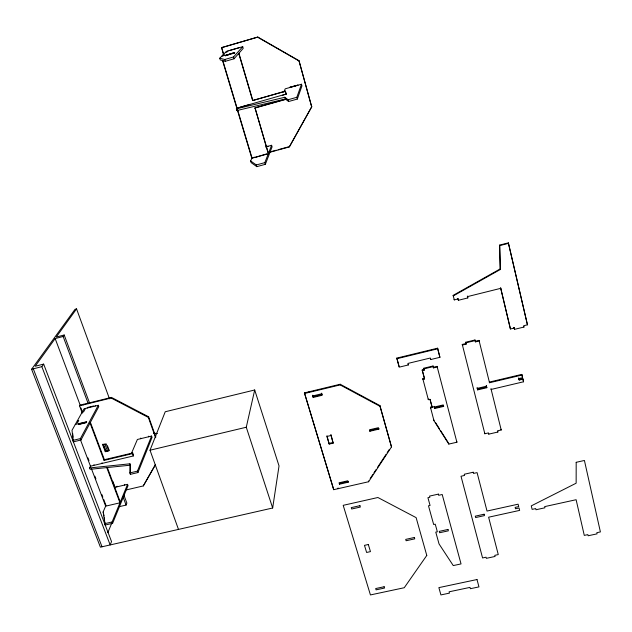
<?xml version="1.0" encoding="UTF-8"?>
<svg xmlns="http://www.w3.org/2000/svg" width="632" height="632" viewBox="0 0 632 632"><rect width="100%" height="100%" fill="white"/><g stroke="black" fill="none" stroke-linecap="round" stroke-linejoin="round"><path stroke-width="0.95" d="M131.488 453.294L137.397 439.469L151.577 436.056L152.051 437.376L137.942 472.546L130.39 474.332L130.453 465.184L129.947 463.809L89.594 467.949L90.107 469.299L130.453 465.184M130.39 474.332L129.868 472.933L129.947 463.809M348.2 482.216L348.224 481.458L339.518 483.441L339.487 484.207L348.2 482.216L347.782 480.802L339.06 482.801L339.487 484.207M338.065 488.694L338.096 487.928M391.492 446.911L379.99 406.313L340.158 384.904L340.19 384.248L304.434 392.883L333.72 489.682L368.59 481.742L391.492 446.911L379.966 405.633L340.19 384.248M333.72 489.682L304.434 392.883M333.175 443.151L330.923 434.816L333.175 443.151L329.209 444.083L326.902 436.459L330.876 435.527M329.209 444.083L326.957 435.748M313.188 397.433L312.808 395.284L313.188 397.433L322.115 395.284L321.72 393.144M308.811 392.464L308.882 391.808M109.494 398.832L76.559 308.89L75.066 309.277L31.6 369.262L100.401 547.154L272.668 508.002L279.028 465.918L254.696 389.983L165.229 411.756L150.021 450.213L178.485 529.411M272.668 508.002L246.275 427.24L254.696 389.983M269.635 152.328L289.314 146.932L311.71 106.887L298.983 60.68L257.848 37.067L221.635 47.566L223.404 54.32M289.314 146.932L311.774 106.618M285.34 98.995L236.874 110.553L236.368 108.854L284.842 97.265L285.34 98.995L288.587 101.515L297.332 99.066L301.946 85.889L301.488 84.23L285.222 88.82L283.784 92.082M297.332 99.066L296.835 97.296L301.488 84.23M297.87 85.249L289.835 87.303L297.941 85.051M126.503 489.863L143.282 485.937L155.346 464.718M254.736 157.171L252.002 157.921L250.635 160.963L251.133 162.621L256.813 166.65L265.345 164.32L272.084 146.877L271.618 145.289L265.432 146.987M265.345 164.32L264.84 162.621L271.618 145.289M119.393 506.627L126.084 505.071L126.874 503.088L123.777 494.785M268.079 146.261L266.428 146.474M137.942 472.546L137.428 471.148L151.577 436.056M148.417 436.815L148.686 436.167M104.936 502.661L105.971 505.403L103.15 511.912L105.22 525.026L112.607 523.328L128.035 485.637L127.561 484.357L115.056 487.288M107.811 532.705L111.84 522.893M112.607 523.328L112.101 521.977L127.561 484.357M124.472 485.084L124.757 484.381M89.594 467.949L90.463 466.179L133.257 455.98L133.55 455.285L132.696 452.947L104.399 459.701L104.067 460.404L132.396 453.634L132.696 452.947M140.541 438.711L140.817 438.055M236.368 108.854L236.818 108.151L286.201 94.034L285.364 91.095L252.618 100.543L238.738 53.451M155.59 437.692L148.37 417.436L148.639 416.804L111.453 397.41L79.893 405.207L79.537 405.815L82.31 413.178M116.754 486.893L117.054 486.198M311.71 106.887L298.983 60.68M286.091 94.294L285.364 91.095M255.502 157.265L266.609 153.916M282.354 95.353L286.201 94.034M105.275 451.675L105.591 451.011L103.008 444.099L102.684 444.754L105.275 451.675L108.775 450.837L109.091 450.174L107.48 445.844M101.72 463.501L102.052 462.798M93.678 465.413L94.018 464.71M79.537 405.815L111.137 398.018L111.453 397.41M80.959 439.998L98.774 406.637L98.276 405.286L84.088 408.778L72.016 430.297L73.399 441.831L80.959 439.998L80.414 438.576L98.276 405.286M95.116 406.06L95.448 405.452M222.44 60.198L251.852 158.269L268.308 153.758L254.996 107.803L268.442 153.41M87.24 408.003L87.579 407.387M78.218 424.617L78.589 423.961L86.703 421.978L86.347 422.634L79.126 424.396M85.51 408.43L83.574 411.89L82.152 412.238M83.479 404.843L83.827 404.235M143.282 485.937L155.583 464.536M249.774 104.509L240.516 107.116M236.874 110.553L237.324 109.842M370.178 478.55L372.841 474.506M373.907 472.886L376.032 469.655M377.628 467.222L386.136 454.282M387.195 452.662L389.328 449.423M41.838 366.663L43.655 364.103L111.524 541.553L110.173 544.934L41.838 366.663L31.6 369.262M43.655 364.103L35.163 366.26L55.158 338.555L63.145 336.5L64.203 335.007L89.689 403.35M76.559 308.89L56.24 337.053L64.203 335.007M221.437 47.756L257.848 37.067M234.053 58.784L243.209 48.364L242.712 46.681L226.438 51.382L219.754 58.199L220.284 59.961L225.292 61.304L234.053 58.784L233.516 56.975L242.712 46.681M239.094 47.724L230.048 50.339M228.065 50.916L227.007 51.998L225.371 52.472M499.659 245.082L500.37 269.461L453.278 295.918L453.152 295.373L500.173 268.948L499.659 245.082L508.357 242.87L527.451 324.824L523.659 325.749L523.96 327.052L514.503 329.351L513.982 327.463L514.503 329.351M222.685 55.213L224.352 54.731L223.238 55.877L221.555 56.366M230.064 54.226L225.182 55.782L234.741 52.875L231.936 53.688M219.754 58.199L224.755 59.503L233.516 56.975M252.618 100.543L285.253 91.356M255.928 107.543L286.596 98.94M254.846 108.08L286.486 99.208M284.842 97.265L288.081 99.745L296.835 97.296M270.701 151.743L276.31 150.203M278.183 149.689L288.476 146.869M250.635 160.963L256.308 164.952L264.84 162.621M499.857 245.564L508.57 243.344M453.152 295.373L454.282 299.892L458.058 298.952L457.923 298.407L458.39 300.279L467.838 297.925L467.364 296.053L467.506 296.606L500.781 288.326L510.419 328.964L514.195 328.048M87.524 407.49L93.647 405.981M77.294 420.888L78.739 420.533L76.717 424.167L75.255 424.522M396.817 358.099L437.597 348.192L439.919 357.317L430.708 359.545L430.305 358.02L407.901 363.44L408.312 364.956L399.179 367.168L396.817 358.099L399.124 366.536M396.864 358.723L437.7 348.801L437.597 348.192M465.658 342.252L474.972 339.992L475.13 340.593L465.808 342.852L465.658 342.252L466.132 344.14L462.411 345.04L462.269 344.44L465.982 343.532L466.132 344.14M479.017 340.372L475.288 341.28L475.446 341.88L479.182 340.972L479.017 340.372L489.516 382.739L521.969 375.045L522.585 377.66L518.864 378.536L519.228 380.053L522.941 379.176L523.565 381.783L491.175 389.43L490.993 388.767L501.208 429.981L497.566 430.819L497.866 432.035L488.781 434.129L488.473 432.912L484.839 433.75L462.269 344.44M72.862 440.409L80.414 438.576M304.355 393.538L340.158 384.904M102.684 444.754L106.2 443.909L108.775 450.837M423.898 368.203L424.23 369.467L422.223 369.949L424.459 378.339L422.816 378.726L422.903 379.374L424.546 378.979L422.302 370.589L424.317 370.099L423.898 368.203L433.062 365.999L433.489 367.895L437.162 367.01L437.06 366.378L433.394 367.263M423.985 368.843L433.157 366.631L433.062 365.999M312.737 395.948L321.664 393.799M313.259 396.77L322.17 394.629M105.591 451.011L109.091 450.174M150.021 450.213L246.275 427.24M521.969 375.045L521.74 374.405L489.342 382.084L489.516 382.739M422.816 378.726L428.338 399.669L429.973 399.282L432.169 407.529L430.542 407.917L430.447 407.237L432.075 406.85L430.123 399.527M518.651 377.889L519.006 379.405L522.719 378.529L522.941 379.176M477.642 389.889L486.845 387.708L486.3 385.552L486.474 386.207L477.263 388.38L477.105 387.724L477.642 389.889L477.484 389.225L486.672 387.053L486.845 387.708M129.868 472.933L137.428 471.148M434.168 407.063L443.245 404.922L443.64 406.408L434.563 408.541L434.073 406.384L434.563 408.541M434.461 407.861L443.53 405.728L443.64 406.408M369.918 431.237L378.837 429.144L378.813 428.441L369.91 430.534L369.918 431.237L369.499 429.784L378.418 427.69L378.837 429.144M329.256 443.364L333.214 442.44M430.447 407.237L433.963 420.691L448.799 444.083L456.897 442.218L456.77 441.499M104.707 523.675L112.101 521.977M153.513 433.386L157.439 433.426M111.137 398.018L148.37 417.436M257.706 37.248L298.897 60.885M435.401 422.413L439.485 428.859M440.512 430.471L448.175 442.558M527.451 324.824L508.357 242.87M523.731 326.468L523.96 327.052M33.306 368.827L102.029 546.783M500.173 268.948L500.37 269.461M103.15 511.912L104.019 515.957M87.927 457.884L88.97 460.625M94.871 476.157L95.906 478.898M101.807 494.437L102.85 497.179M103.703 499.414L104.738 502.148M80.28 439.374L90.708 466.811M91.403 468.644L105.655 506.145L119.977 502.811L106.658 467.309M112.867 481.45L115.206 487.683M90.392 422.334L104.399 459.701M107.329 467.514L120.278 502.069M90.036 422.99L104.067 460.404M55.158 338.555L80.398 405.689M80.928 407.956L81.963 410.713M104.841 443.996L107.598 451.382M63.145 336.5L88.251 403.745M103.387 444.272L106.136 451.643M122.987 496.784L126.084 505.071M500.781 288.326L500.584 287.789L510.419 328.964M132.396 453.634L133.257 455.98M148.639 416.804L155.843 437.044M522.585 377.66L521.74 374.405M523.565 381.783L522.719 378.529M519.006 379.405L519.228 380.053M221.635 47.566L223.333 53.238M224.755 59.503L225.292 61.304M256.308 164.952L256.813 166.65M222.867 60.743L237.04 108.009M237.608 109.897L251.947 157.731M238.92 53.246L252.776 100.275M288.081 99.745L288.587 101.515M467.688 297.38L467.838 297.925M501.018 429.27L501.208 429.981M433.157 366.631L433.489 367.895M437.06 366.378L456.897 442.218M497.684 431.332L497.866 432.035M437.7 348.801L439.919 357.317M474.972 339.992L475.446 341.88M458.255 299.726L458.39 300.279M488.607 433.418L488.781 434.129M454.147 299.339L454.282 299.892M484.673 433.038L484.839 433.75M448.681 443.364L448.799 444.083M430.613 358.921L430.708 359.545M432.075 406.85L432.169 407.529M433.868 419.996L433.963 420.691M428.243 398.997L428.338 399.669M424.23 369.467L424.317 370.099M424.459 378.339L424.546 378.979M104.256 517.766L104.62 520.492M104.857 522.301L105.22 525.026M422.223 369.949L422.302 370.589M408.248 364.332L408.312 364.956M72.704 433.528L73.012 437.218M73.249 439.983L73.399 441.831M379.966 405.633L379.99 406.313M368.582 480.976L368.59 481.742M576.187 462.316L576.147 483.204L531.275 505.884L532.128 509.368L535.699 508.586L535.983 509.748L544.926 507.788L544.642 506.619L576.115 499.714L584.284 535.399L587.863 534.625L588.123 535.77L597.074 533.85L596.813 532.705L600.4 531.931L584.418 460.467L576.187 462.316M86.616 421.742L86.26 422.405L78.131 424.388L78.494 423.732L86.616 421.742M426.782 555.441L404.251 587.728L370.431 594.933L343.2 505.331L377.897 497.51L416.125 517.632L426.782 555.441M234.654 52.582L225.095 55.49L234.654 52.582M473.202 472.238L464.267 474.253L464.575 475.438L461.012 476.244L482.572 557.953L486.055 557.211L486.348 558.332L495.069 556.46L494.777 555.338L498.269 554.588L488.615 517.213L519.646 510.395L519.054 507.994L515.491 508.776L515.143 507.385L518.706 506.603L518.114 504.194L487.019 511.051L477.081 472.618L473.51 473.423L473.202 472.238M359.924 505.671L351.274 507.614L351.692 508.997L360.335 507.054L359.924 505.671M438.355 494.129L429.539 496.104L429.863 497.273L427.927 497.708L430.068 505.442L428.488 505.798L433.671 524.521L435.243 524.173L437.344 531.788L435.772 532.128L439.043 543.931L453.255 565.585L461.036 563.918L442.203 494.508L438.671 495.298L438.355 494.129M484.104 514.227L475.28 516.17L475.643 517.553L484.46 515.609L484.104 514.227M368.33 544.508L364.474 545.353L366.615 552.463L370.455 551.618L368.33 544.508M447.977 529.45L439.256 531.37L439.635 532.737L448.357 530.825L447.977 529.45M414.363 537.492L405.72 539.388L406.107 540.739L414.75 538.851L414.363 537.492M384.138 586.741L375.685 588.55L376.08 589.861L384.525 588.052L384.138 586.741M476.994 579.536L438.869 587.626L440.915 594.925L449.455 593.124L449.091 591.813L470.003 587.389L470.366 588.708L478.961 586.891L476.994 579.536"/></g></svg>
